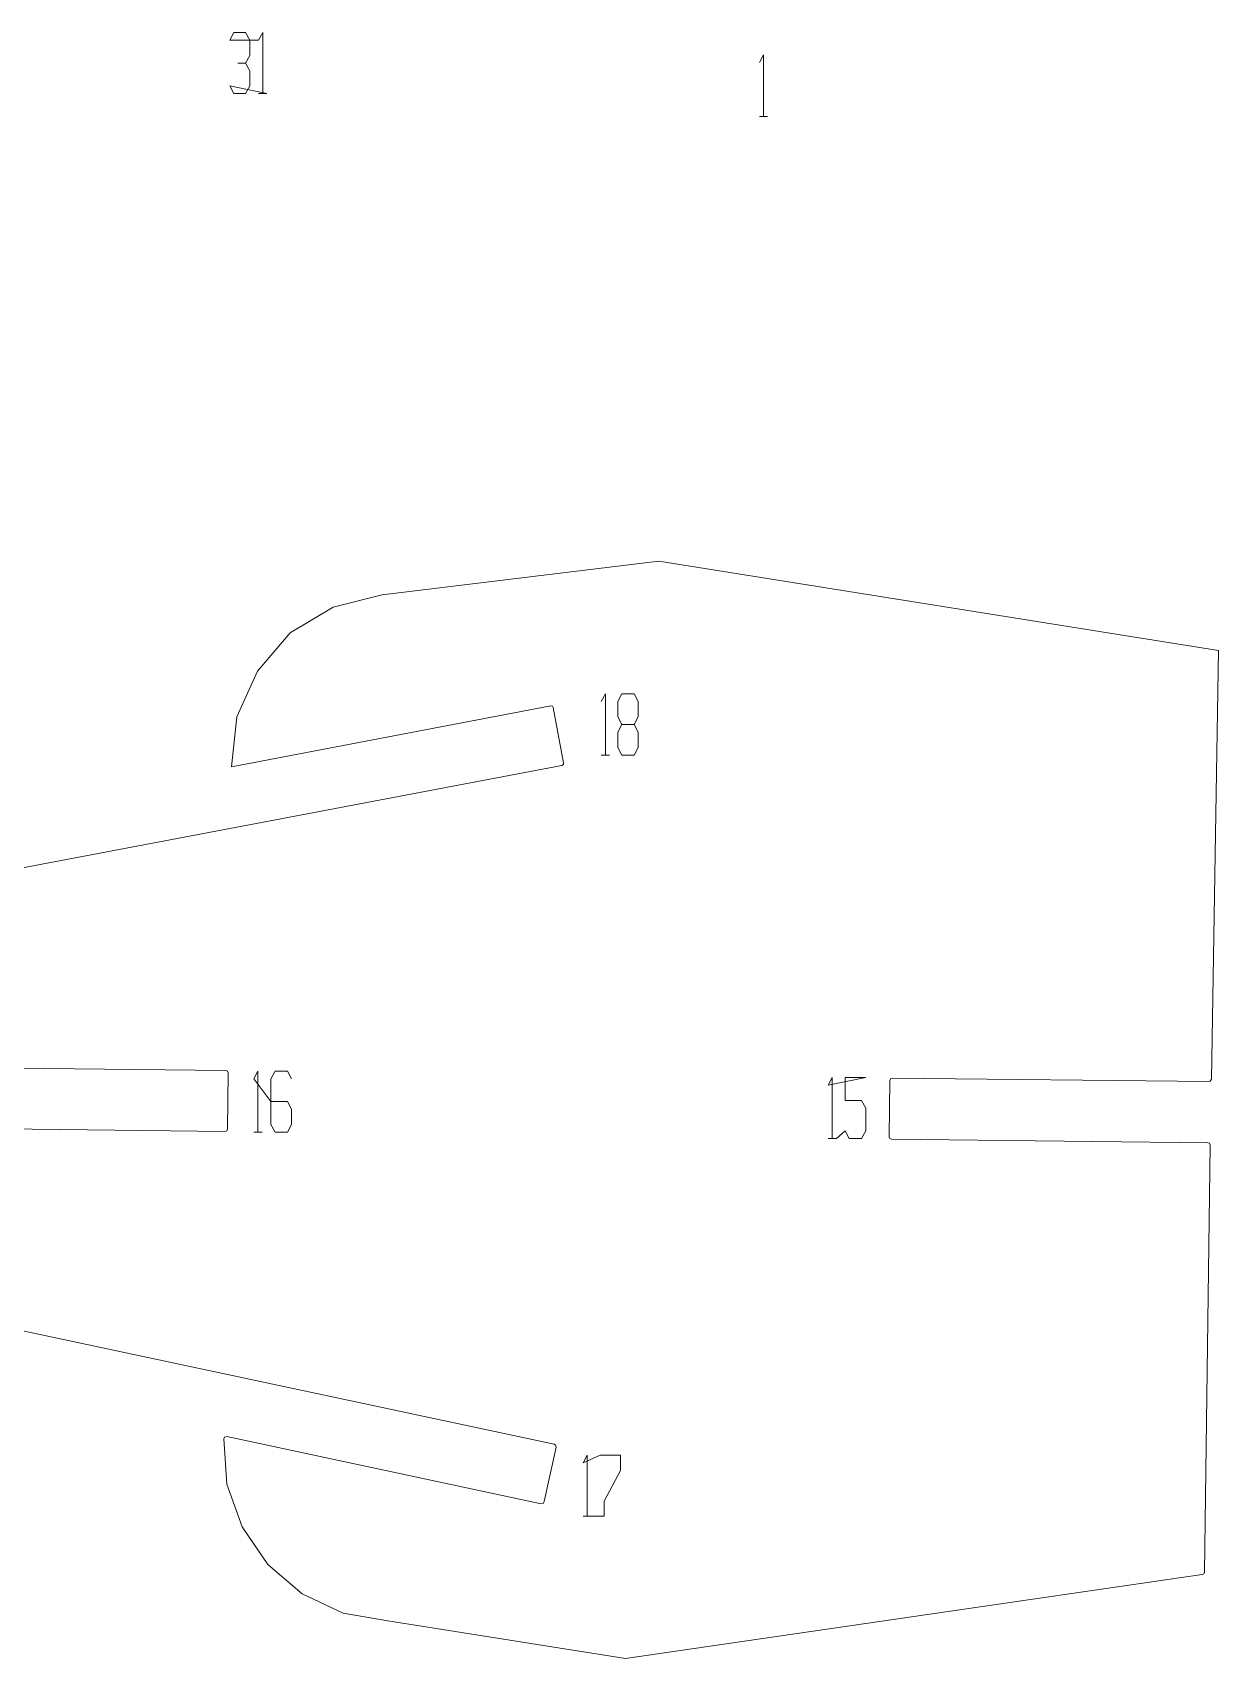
# Model space of a CAD drawing. Header units: millimetres. Extents: x -353 to 643, y -346 to 129.
# Drawn here: x 71.2 to 129.7, y -168 to -87.7 of the extents above; entities that cross this region are included whole.
import ezdxf

# ---------------------------------------------------------------- set-up
doc = ezdxf.new("R2010")
doc.units = ezdxf.units.MM
doc.header["$MEASUREMENT"] = 0
doc.layers.add('Layer 1', color=7, linetype='Continuous')

msp = doc.modelspace()

# ---------------------------------------------------------------- linework, layer by layer
at = {"layer": 'Layer 1', "lineweight": 9}
for points, knots in [([(80.9393, -90.3649), (80.9393, -90.3649), (82.766, -90.7418), (82.766, -90.7418), (82.766, -90.7418), (82.766, -90.7418), (82.3601, -90.7418), (82.3601, -90.7418), (82.3601, -90.7418), (82.3601, -90.7418), (82.563, -90.7418), (82.563, -90.7418), (82.563, -90.7418), (82.563, -90.7418), (82.563, -87.7263), (82.563, -87.7263), (82.563, -87.7263), (82.563, -87.7263), (82.3601, -88.1033), (82.3601, -88.1033), (82.3601, -88.1033), (82.3601, -88.1033), (80.9393, -88.1033), (80.9393, -88.1033), (80.9393, -88.1033), (80.9393, -88.1033), (81.1423, -87.7263), (81.1423, -87.7263), (81.1423, -87.7263), (81.1423, -87.7263), (81.7222, -87.7263), (81.7222, -87.7263), (81.7222, -87.7263), (81.7222, -87.7263), (81.9252, -88.1033), (81.9252, -88.1033), (81.9252, -88.1033), (81.9252, -88.1033), (81.9252, -88.8571), (81.9252, -88.8571), (81.9252, -88.8571), (81.9252, -88.8571), (81.7222, -89.2341), (81.7222, -89.2341), (81.7222, -89.2341), (81.7222, -89.2341), (81.3452, -89.2341), (81.3452, -89.2341), (81.3452, -89.2341), (81.3452, -89.2341), (81.7222, -89.2341), (81.7222, -89.2341), (81.7222, -89.2341), (81.7222, -89.2341), (81.9252, -89.6109), (81.9252, -89.6109), (81.9252, -89.6109), (81.9252, -89.6109), (81.9252, -90.3649), (81.9252, -90.3649), (81.9252, -90.3649), (81.9252, -90.3649), (81.7222, -90.7418), (81.7222, -90.7418), (81.7222, -90.7418), (81.7222, -90.7418), (81.1423, -90.7418), (81.1423, -90.7418), (81.1423, -90.7418), (81.1423, -90.7418), (80.9393, -90.3649), (80.9393, -90.3649)], [0, 0, 0, 0, 0.0526315789473684, 0.0526315789473684, 0.0526315789473684, 0.0526315789473684, 0.1052631578947368, 0.1052631578947368, 0.1052631578947368, 0.1052631578947368, 0.1578947368421053, 0.1578947368421053, 0.1578947368421053, 0.1578947368421053, 0.2105263157894737, 0.2105263157894737, 0.2105263157894737, 0.2105263157894737, 0.2631578947368421, 0.2631578947368421, 0.2631578947368421, 0.2631578947368421, 0.3157894736842105, 0.3157894736842105, 0.3157894736842105, 0.3157894736842105, 0.3684210526315789, 0.3684210526315789, 0.3684210526315789, 0.3684210526315789, 0.4210526315789473, 0.4210526315789473, 0.4210526315789473, 0.4210526315789473, 0.4736842105263158, 0.4736842105263158, 0.4736842105263158, 0.4736842105263158, 0.5263157894736842, 0.5263157894736842, 0.5263157894736842, 0.5263157894736842, 0.5789473684210527, 0.5789473684210527, 0.5789473684210527, 0.5789473684210527, 0.631578947368421, 0.631578947368421, 0.631578947368421, 0.631578947368421, 0.6842105263157895, 0.6842105263157895, 0.6842105263157895, 0.6842105263157895, 0.7368421052631579, 0.7368421052631579, 0.7368421052631579, 0.7368421052631579, 0.7894736842105263, 0.7894736842105263, 0.7894736842105263, 0.7894736842105263, 0.8421052631578947, 0.8421052631578947, 0.8421052631578947, 0.8421052631578947, 0.8947368421052632, 0.8947368421052632, 0.8947368421052632, 0.8947368421052632, 1, 1, 1, 1]), ([(107.0642, -89.205), (107.0642, -89.205), (107.2671, -88.8281), (107.2671, -88.8281), (107.2671, -88.8281), (107.2671, -88.8281), (107.2671, -91.8726), (107.2671, -91.8726), (107.2671, -91.8726), (107.2671, -91.8726), (107.0642, -91.8726), (107.0642, -91.8726), (107.0642, -91.8726), (107.0642, -91.8726), (107.4701, -91.8726), (107.4701, -91.8726)], [0, 0, 0, 0, 0.2, 0.2, 0.2, 0.2, 0.4, 0.4, 0.4, 0.4, 0.6, 0.6, 0.6, 0.6, 1, 1, 1, 1]), ([(88.4492, -115.4749), (88.4492, -115.4749), (102.106, -113.8221), (102.106, -113.8221), (102.106, -113.8221), (102.106, -113.8221), (129.7095, -118.2294), (129.7095, -118.2294), (129.7095, -118.2294), (129.7095, -118.2294), (129.3616, -139.3961), (129.3616, -139.3961), (129.3616, -139.3961), (129.3616, -139.3961), (129.3036, -139.4831), (129.3036, -139.4831), (129.3036, -139.4831), (129.3036, -139.4831), (129.2457, -139.512), (129.2457, -139.512), (129.2457, -139.512), (129.2457, -139.512), (113.6171, -139.338), (113.6171, -139.338), (113.6171, -139.338), (113.6171, -139.338), (113.5301, -139.3671), (113.5301, -139.3671), (113.5301, -139.3671), (113.5301, -139.3671), (113.5012, -139.454), (113.5012, -139.454), (113.5012, -139.454), (113.5012, -139.454), (113.4722, -142.2376), (113.4722, -142.2376), (113.4722, -142.2376), (113.4722, -142.2376), (113.5012, -142.3246), (113.5012, -142.3246), (113.5012, -142.3246), (113.5012, -142.3246), (113.5882, -142.3536), (113.5882, -142.3536), (113.5882, -142.3536), (113.5882, -142.3536), (129.1876, -142.5276), (129.1876, -142.5276), (129.1876, -142.5276), (129.1876, -142.5276), (129.2746, -142.5565), (129.2746, -142.5565), (129.2746, -142.5565), (129.2746, -142.5565), (129.3036, -142.6435), (129.3036, -142.6435), (129.3036, -142.6435), (129.3036, -142.6435), (129.0136, -163.7232), (129.0136, -163.7232), (129.0136, -163.7232), (129.0136, -163.7232), (128.9847, -163.8102), (128.9847, -163.8102), (128.9847, -163.8102), (128.9847, -163.8102), (128.8978, -163.8392), (128.8978, -163.8392), (128.8978, -163.8392), (128.8978, -163.8392), (100.4533, -167.9855), (100.4533, -167.9855), (100.4533, -167.9855), (100.4533, -167.9855), (88.739, -166.1298), (88.739, -166.1298), (88.739, -166.1298), (88.739, -166.1298), (86.5355, -165.7529), (86.5355, -165.7529), (86.5355, -165.7529), (86.5355, -165.7529), (84.5057, -164.7961), (84.5057, -164.7961), (84.5057, -164.7961), (84.5057, -164.7961), (82.824, -163.3462), (82.824, -163.3462), (82.824, -163.3462), (82.824, -163.3462), (81.5482, -161.4906), (81.5482, -161.4906), (81.5482, -161.4906), (81.5482, -161.4906), (80.7944, -159.374), (80.7944, -159.374), (80.7944, -159.374), (80.7944, -159.374), (80.6493, -157.1414), (80.6493, -157.1414), (80.6493, -157.1414), (80.6493, -157.1414), (80.6783, -157.0543), (80.6783, -157.0543), (80.6783, -157.0543), (80.6783, -157.0543), (80.7944, -157.0253), (80.7944, -157.0253), (80.7944, -157.0253), (80.7944, -157.0253), (96.3068, -160.3598), (96.3068, -160.3598), (96.3068, -160.3598), (96.3068, -160.3598), (96.3938, -160.3307), (96.3938, -160.3307), (96.3938, -160.3307), (96.3938, -160.3307), (96.4519, -160.2437), (96.4519, -160.2437), (96.4519, -160.2437), (96.4519, -160.2437), (97.0318, -157.5473), (97.0318, -157.5473), (97.0318, -157.5473), (97.0318, -157.5473), (97.0027, -157.4602), (97.0027, -157.4602), (97.0027, -157.4602), (97.0027, -157.4602), (96.9448, -157.4023), (96.9448, -157.4023), (96.9448, -157.4023), (96.9448, -157.4023), (68.4712, -151.3423), (68.4712, -151.3423), (68.4712, -151.3423), (68.4712, -151.3423), (66.4996, -150.1824), (66.4996, -150.1824), (66.4996, -150.1824), (66.4996, -150.1824), (64.9918, -148.4717), (64.9918, -148.4717), (64.9918, -148.4717), (64.9918, -148.4717), (64.064, -146.3841), (64.064, -146.3841), (64.064, -146.3841), (64.064, -146.3841), (63.803, -144.0934), (63.803, -144.0934), (63.803, -144.0934), (63.803, -144.0934), (64.267, -141.8608), (64.267, -141.8608), (64.267, -141.8608), (64.267, -141.8608), (64.3829, -141.7738), (64.3829, -141.7738), (64.3829, -141.7738), (64.3829, -141.7738), (80.7074, -141.9767), (80.7074, -141.9767), (80.7074, -141.9767), (80.7074, -141.9767), (80.7944, -141.9477), (80.7944, -141.9477), (80.7944, -141.9477), (80.7944, -141.9477), (80.8233, -141.8608), (80.8233, -141.8608), (80.8233, -141.8608), (80.8233, -141.8608), (80.8523, -139.0772), (80.8523, -139.0772), (80.8523, -139.0772), (80.8523, -139.0772), (80.8233, -138.9902), (80.8233, -138.9902), (80.8233, -138.9902), (80.8233, -138.9902), (80.7363, -138.9612), (80.7363, -138.9612), (80.7363, -138.9612), (80.7363, -138.9612), (64.3249, -138.7872), (64.3249, -138.7872), (64.3249, -138.7872), (64.3249, -138.7872), (63.8321, -136.4965), (63.8321, -136.4965), (63.8321, -136.4965), (63.8321, -136.4965), (64.093, -134.206), (64.093, -134.206), (64.093, -134.206), (64.093, -134.206), (65.0499, -132.0893), (65.0499, -132.0893), (65.0499, -132.0893), (65.0499, -132.0893), (66.6736, -130.4075), (66.6736, -130.4075), (66.6736, -130.4075), (66.6736, -130.4075), (68.7033, -129.3347), (68.7033, -129.3347), (68.7033, -129.3347), (68.7033, -129.3347), (97.3218, -123.9125), (97.3218, -123.9125), (97.3218, -123.9125), (97.3218, -123.9125), (97.4087, -123.8546), (97.4087, -123.8546), (97.4087, -123.8546), (97.4087, -123.8546), (97.4087, -123.7676), (97.4087, -123.7676), (97.4087, -123.7676), (97.4087, -123.7676), (96.8868, -121.042), (96.8868, -121.042), (96.8868, -121.042), (96.8868, -121.042), (96.8578, -120.9841), (96.8578, -120.9841), (96.8578, -120.9841), (96.8578, -120.9841), (96.7708, -120.955), (96.7708, -120.955), (96.7708, -120.955), (96.7708, -120.955), (81.0263, -123.9705), (81.0263, -123.9705), (81.0263, -123.9705), (81.0263, -123.9705), (81.2873, -121.506), (81.2873, -121.506), (81.2873, -121.506), (81.2873, -121.506), (82.302, -119.2443), (82.302, -119.2443), (82.302, -119.2443), (82.302, -119.2443), (83.9259, -117.3595), (83.9259, -117.3595), (83.9259, -117.3595), (83.9259, -117.3595), (86.0425, -116.0838), (86.0425, -116.0838), (86.0425, -116.0838), (86.0425, -116.0838), (88.4492, -115.4749), (88.4492, -115.4749)], [0, 0, 0, 0, 0.0153846153846154, 0.0153846153846154, 0.0153846153846154, 0.0153846153846154, 0.0307692307692308, 0.0307692307692308, 0.0307692307692308, 0.0307692307692308, 0.0461538461538462, 0.0461538461538462, 0.0461538461538462, 0.0461538461538462, 0.0615384615384615, 0.0615384615384615, 0.0615384615384615, 0.0615384615384615, 0.0769230769230769, 0.0769230769230769, 0.0769230769230769, 0.0769230769230769, 0.0923076923076923, 0.0923076923076923, 0.0923076923076923, 0.0923076923076923, 0.1076923076923077, 0.1076923076923077, 0.1076923076923077, 0.1076923076923077, 0.1230769230769231, 0.1230769230769231, 0.1230769230769231, 0.1230769230769231, 0.1384615384615385, 0.1384615384615385, 0.1384615384615385, 0.1384615384615385, 0.1538461538461539, 0.1538461538461539, 0.1538461538461539, 0.1538461538461539, 0.1692307692307692, 0.1692307692307692, 0.1692307692307692, 0.1692307692307692, 0.1846153846153846, 0.1846153846153846, 0.1846153846153846, 0.1846153846153846, 0.2, 0.2, 0.2, 0.2, 0.2153846153846154, 0.2153846153846154, 0.2153846153846154, 0.2153846153846154, 0.2307692307692308, 0.2307692307692308, 0.2307692307692308, 0.2307692307692308, 0.2461538461538462, 0.2461538461538462, 0.2461538461538462, 0.2461538461538462, 0.2615384615384616, 0.2615384615384616, 0.2615384615384616, 0.2615384615384616, 0.2769230769230769, 0.2769230769230769, 0.2769230769230769, 0.2769230769230769, 0.2923076923076923, 0.2923076923076923, 0.2923076923076923, 0.2923076923076923, 0.3076923076923077, 0.3076923076923077, 0.3076923076923077, 0.3076923076923077, 0.3230769230769231, 0.3230769230769231, 0.3230769230769231, 0.3230769230769231, 0.3384615384615385, 0.3384615384615385, 0.3384615384615385, 0.3384615384615385, 0.3538461538461539, 0.3538461538461539, 0.3538461538461539, 0.3538461538461539, 0.3692307692307693, 0.3692307692307693, 0.3692307692307693, 0.3692307692307693, 0.3846153846153846, 0.3846153846153846, 0.3846153846153846, 0.3846153846153846, 0.4, 0.4, 0.4, 0.4, 0.4153846153846154, 0.4153846153846154, 0.4153846153846154, 0.4153846153846154, 0.4307692307692308, 0.4307692307692308, 0.4307692307692308, 0.4307692307692308, 0.4461538461538462, 0.4461538461538462, 0.4461538461538462, 0.4461538461538462, 0.4615384615384616, 0.4615384615384616, 0.4615384615384616, 0.4615384615384616, 0.4769230769230769, 0.4769230769230769, 0.4769230769230769, 0.4769230769230769, 0.4923076923076923, 0.4923076923076923, 0.4923076923076923, 0.4923076923076923, 0.5076923076923077, 0.5076923076923077, 0.5076923076923077, 0.5076923076923077, 0.5230769230769231, 0.5230769230769231, 0.5230769230769231, 0.5230769230769231, 0.5384615384615384, 0.5384615384615384, 0.5384615384615384, 0.5384615384615384, 0.5538461538461539, 0.5538461538461539, 0.5538461538461539, 0.5538461538461539, 0.5692307692307692, 0.5692307692307692, 0.5692307692307692, 0.5692307692307692, 0.5846153846153846, 0.5846153846153846, 0.5846153846153846, 0.5846153846153846, 0.6, 0.6, 0.6, 0.6, 0.6153846153846154, 0.6153846153846154, 0.6153846153846154, 0.6153846153846154, 0.6307692307692307, 0.6307692307692307, 0.6307692307692307, 0.6307692307692307, 0.6461538461538462, 0.6461538461538462, 0.6461538461538462, 0.6461538461538462, 0.6615384615384615, 0.6615384615384615, 0.6615384615384615, 0.6615384615384615, 0.676923076923077, 0.676923076923077, 0.676923076923077, 0.676923076923077, 0.6923076923076923, 0.6923076923076923, 0.6923076923076923, 0.6923076923076923, 0.7076923076923077, 0.7076923076923077, 0.7076923076923077, 0.7076923076923077, 0.7230769230769231, 0.7230769230769231, 0.7230769230769231, 0.7230769230769231, 0.7384615384615385, 0.7384615384615385, 0.7384615384615385, 0.7384615384615385, 0.7538461538461538, 0.7538461538461538, 0.7538461538461538, 0.7538461538461538, 0.7692307692307693, 0.7692307692307693, 0.7692307692307693, 0.7692307692307693, 0.7846153846153846, 0.7846153846153846, 0.7846153846153846, 0.7846153846153846, 0.8, 0.8, 0.8, 0.8, 0.8153846153846154, 0.8153846153846154, 0.8153846153846154, 0.8153846153846154, 0.8307692307692308, 0.8307692307692308, 0.8307692307692308, 0.8307692307692308, 0.8461538461538461, 0.8461538461538461, 0.8461538461538461, 0.8461538461538461, 0.8615384615384616, 0.8615384615384616, 0.8615384615384616, 0.8615384615384616, 0.8769230769230769, 0.8769230769230769, 0.8769230769230769, 0.8769230769230769, 0.8923076923076924, 0.8923076923076924, 0.8923076923076924, 0.8923076923076924, 0.9076923076923077, 0.9076923076923077, 0.9076923076923077, 0.9076923076923077, 0.9230769230769231, 0.9230769230769231, 0.9230769230769231, 0.9230769230769231, 0.9384615384615385, 0.9384615384615385, 0.9384615384615385, 0.9384615384615385, 0.9538461538461539, 0.9538461538461539, 0.9538461538461539, 0.9538461538461539, 0.9692307692307692, 0.9692307692307692, 0.9692307692307692, 0.9692307692307692, 1, 1, 1, 1]), ([(99.2644, -120.752), (99.2644, -120.752), (99.4674, -120.3752), (99.4674, -120.3752), (99.4674, -120.3752), (99.4674, -120.3752), (99.4674, -123.3906), (99.4674, -123.3906), (99.4674, -123.3906), (99.4674, -123.3906), (99.2644, -123.3906), (99.2644, -123.3906), (99.2644, -123.3906), (99.2644, -123.3906), (99.6704, -123.3906), (99.6704, -123.3906)], [0, 0, 0, 0, 0.2, 0.2, 0.2, 0.2, 0.4, 0.4, 0.4, 0.4, 0.6, 0.6, 0.6, 0.6, 1, 1, 1, 1]), ([(100.8882, -121.8828), (100.8882, -121.8828), (100.2793, -121.8828), (100.2793, -121.8828), (100.2793, -121.8828), (100.2793, -121.8828), (100.0763, -121.506), (100.0763, -121.506), (100.0763, -121.506), (100.0763, -121.506), (100.0763, -120.752), (100.0763, -120.752), (100.0763, -120.752), (100.0763, -120.752), (100.2793, -120.3752), (100.2793, -120.3752), (100.2793, -120.3752), (100.2793, -120.3752), (100.8882, -120.3752), (100.8882, -120.3752), (100.8882, -120.3752), (100.8882, -120.3752), (101.0911, -120.752), (101.0911, -120.752), (101.0911, -120.752), (101.0911, -120.752), (101.0911, -121.506), (101.0911, -121.506), (101.0911, -121.506), (101.0911, -121.506), (100.8882, -121.8828), (100.8882, -121.8828), (100.8882, -121.8828), (100.8882, -121.8828), (100.2793, -121.8828), (100.2793, -121.8828), (100.2793, -121.8828), (100.2793, -121.8828), (100.0763, -122.2598), (100.0763, -122.2598), (100.0763, -122.2598), (100.0763, -122.2598), (100.0763, -123.0136), (100.0763, -123.0136), (100.0763, -123.0136), (100.0763, -123.0136), (100.2793, -123.3906), (100.2793, -123.3906), (100.2793, -123.3906), (100.2793, -123.3906), (100.8882, -123.3906), (100.8882, -123.3906), (100.8882, -123.3906), (100.8882, -123.3906), (101.0911, -123.0136), (101.0911, -123.0136), (101.0911, -123.0136), (101.0911, -123.0136), (101.0911, -122.2598), (101.0911, -122.2598), (101.0911, -122.2598), (101.0911, -122.2598), (100.8882, -121.8828), (100.8882, -121.8828)], [0, 0, 0, 0, 0.0588235294117647, 0.0588235294117647, 0.0588235294117647, 0.0588235294117647, 0.1176470588235294, 0.1176470588235294, 0.1176470588235294, 0.1176470588235294, 0.1764705882352941, 0.1764705882352941, 0.1764705882352941, 0.1764705882352941, 0.2352941176470588, 0.2352941176470588, 0.2352941176470588, 0.2352941176470588, 0.2941176470588235, 0.2941176470588235, 0.2941176470588235, 0.2941176470588235, 0.3529411764705883, 0.3529411764705883, 0.3529411764705883, 0.3529411764705883, 0.4117647058823529, 0.4117647058823529, 0.4117647058823529, 0.4117647058823529, 0.4705882352941176, 0.4705882352941176, 0.4705882352941176, 0.4705882352941176, 0.5294117647058824, 0.5294117647058824, 0.5294117647058824, 0.5294117647058824, 0.5882352941176471, 0.5882352941176471, 0.5882352941176471, 0.5882352941176471, 0.6470588235294118, 0.6470588235294118, 0.6470588235294118, 0.6470588235294118, 0.7058823529411765, 0.7058823529411765, 0.7058823529411765, 0.7058823529411765, 0.7647058823529411, 0.7647058823529411, 0.7647058823529411, 0.7647058823529411, 0.8235294117647058, 0.8235294117647058, 0.8235294117647058, 0.8235294117647058, 0.8823529411764706, 0.8823529411764706, 0.8823529411764706, 0.8823529411764706, 1, 1, 1, 1]), ([(83.9838, -139.3671), (83.9838, -139.3671), (83.7808, -138.9902), (83.7808, -138.9902), (83.7808, -138.9902), (83.7808, -138.9902), (83.1719, -138.9902), (83.1719, -138.9902), (83.1719, -138.9902), (83.1719, -138.9902), (82.969, -139.3671), (82.969, -139.3671), (82.969, -139.3671), (82.969, -139.3671), (82.969, -141.6287), (82.969, -141.6287), (82.969, -141.6287), (82.969, -141.6287), (83.1719, -142.0058), (83.1719, -142.0058), (83.1719, -142.0058), (83.1719, -142.0058), (83.7808, -142.0058), (83.7808, -142.0058), (83.7808, -142.0058), (83.7808, -142.0058), (83.9838, -141.6287), (83.9838, -141.6287), (83.9838, -141.6287), (83.9838, -141.6287), (83.9838, -140.875), (83.9838, -140.875), (83.9838, -140.875), (83.9838, -140.875), (83.7808, -140.4979), (83.7808, -140.4979), (83.7808, -140.4979), (83.7808, -140.4979), (82.969, -140.4979), (82.969, -140.4979), (82.969, -140.4979), (82.969, -140.4979), (82.1281, -139.3671), (82.1281, -139.3671), (82.1281, -139.3671), (82.1281, -139.3671), (82.3311, -138.9902), (82.3311, -138.9902), (82.3311, -138.9902), (82.3311, -138.9902), (82.3311, -142.0058), (82.3311, -142.0058), (82.3311, -142.0058), (82.3311, -142.0058), (82.1281, -142.0058), (82.1281, -142.0058), (82.1281, -142.0058), (82.1281, -142.0058), (82.5341, -142.0058), (82.5341, -142.0058)], [0, 0, 0, 0, 0.0625, 0.0625, 0.0625, 0.0625, 0.125, 0.125, 0.125, 0.125, 0.1875, 0.1875, 0.1875, 0.1875, 0.25, 0.25, 0.25, 0.25, 0.3125, 0.3125, 0.3125, 0.3125, 0.375, 0.375, 0.375, 0.375, 0.4375, 0.4375, 0.4375, 0.4375, 0.5, 0.5, 0.5, 0.5, 0.5625, 0.5625, 0.5625, 0.5625, 0.625, 0.625, 0.625, 0.625, 0.6875, 0.6875, 0.6875, 0.6875, 0.75, 0.75, 0.75, 0.75, 0.8125, 0.8125, 0.8125, 0.8125, 0.875, 0.875, 0.875, 0.875, 1, 1, 1, 1]), ([(112.3123, -139.3092), (112.3123, -139.3092), (110.4567, -139.686), (110.4567, -139.686), (110.4567, -139.686), (110.4567, -139.686), (110.6596, -139.3092), (110.6596, -139.3092), (110.6596, -139.3092), (110.6596, -139.3092), (110.6596, -142.3246), (110.6596, -142.3246), (110.6596, -142.3246), (110.6596, -142.3246), (110.4567, -142.3246), (110.4567, -142.3246), (110.4567, -142.3246), (110.4567, -142.3246), (110.8626, -142.3246), (110.8626, -142.3246), (110.8626, -142.3246), (110.8626, -142.3246), (111.2975, -141.9476), (111.2975, -141.9476), (111.2975, -141.9476), (111.2975, -141.9476), (111.5005, -142.3246), (111.5005, -142.3246), (111.5005, -142.3246), (111.5005, -142.3246), (112.1094, -142.3246), (112.1094, -142.3246), (112.1094, -142.3246), (112.1094, -142.3246), (112.3123, -141.9476), (112.3123, -141.9476), (112.3123, -141.9476), (112.3123, -141.9476), (112.3123, -140.8168), (112.3123, -140.8168), (112.3123, -140.8168), (112.3123, -140.8168), (112.1094, -140.44), (112.1094, -140.44), (112.1094, -140.44), (112.1094, -140.44), (111.2975, -140.44), (111.2975, -140.44), (111.2975, -140.44), (111.2975, -140.44), (111.2975, -139.3092), (111.2975, -139.3092), (111.2975, -139.3092), (111.2975, -139.3092), (112.3123, -139.3092), (112.3123, -139.3092)], [0, 0, 0, 0, 0.0666666666666667, 0.0666666666666667, 0.0666666666666667, 0.0666666666666667, 0.1333333333333333, 0.1333333333333333, 0.1333333333333333, 0.1333333333333333, 0.2, 0.2, 0.2, 0.2, 0.2666666666666667, 0.2666666666666667, 0.2666666666666667, 0.2666666666666667, 0.3333333333333333, 0.3333333333333333, 0.3333333333333333, 0.3333333333333333, 0.4, 0.4, 0.4, 0.4, 0.4666666666666667, 0.4666666666666667, 0.4666666666666667, 0.4666666666666667, 0.5333333333333333, 0.5333333333333333, 0.5333333333333333, 0.5333333333333333, 0.6, 0.6, 0.6, 0.6, 0.6666666666666666, 0.6666666666666666, 0.6666666666666666, 0.6666666666666666, 0.7333333333333333, 0.7333333333333333, 0.7333333333333333, 0.7333333333333333, 0.8, 0.8, 0.8, 0.8, 0.8666666666666667, 0.8666666666666667, 0.8666666666666667, 0.8666666666666667, 1, 1, 1, 1]), ([(98.3656, -158.33), (98.3656, -158.33), (99.2064, -157.9532), (99.2064, -157.9532), (99.2064, -157.9532), (99.2064, -157.9532), (100.2212, -157.9532), (100.2212, -157.9532), (100.2212, -157.9532), (100.2212, -157.9532), (100.2212, -158.707), (100.2212, -158.707), (100.2212, -158.707), (100.2212, -158.707), (99.4094, -160.2148), (99.4094, -160.2148), (99.4094, -160.2148), (99.4094, -160.2148), (99.4094, -160.9688), (99.4094, -160.9688), (99.4094, -160.9688), (99.4094, -160.9688), (98.7715, -160.9688), (98.7715, -160.9688), (98.7715, -160.9688), (98.7715, -160.9688), (98.3656, -160.9688), (98.3656, -160.9688), (98.3656, -160.9688), (98.3656, -160.9688), (98.5685, -160.9688), (98.5685, -160.9688), (98.5685, -160.9688), (98.5685, -160.9688), (98.5685, -157.9532), (98.5685, -157.9532), (98.5685, -157.9532), (98.5685, -157.9532), (98.3656, -158.33), (98.3656, -158.33)], [0, 0, 0, 0, 0.0909090909090909, 0.0909090909090909, 0.0909090909090909, 0.0909090909090909, 0.1818181818181818, 0.1818181818181818, 0.1818181818181818, 0.1818181818181818, 0.2727272727272727, 0.2727272727272727, 0.2727272727272727, 0.2727272727272727, 0.3636363636363636, 0.3636363636363636, 0.3636363636363636, 0.3636363636363636, 0.4545454545454545, 0.4545454545454545, 0.4545454545454545, 0.4545454545454545, 0.5454545454545454, 0.5454545454545454, 0.5454545454545454, 0.5454545454545454, 0.6363636363636364, 0.6363636363636364, 0.6363636363636364, 0.6363636363636364, 0.7272727272727273, 0.7272727272727273, 0.7272727272727273, 0.7272727272727273, 0.8181818181818182, 0.8181818181818182, 0.8181818181818182, 0.8181818181818182, 1, 1, 1, 1])]:
    msp.add_open_spline(points, degree=3, knots=knots, dxfattribs=at)

doc.saveas('drawing.dxf')
